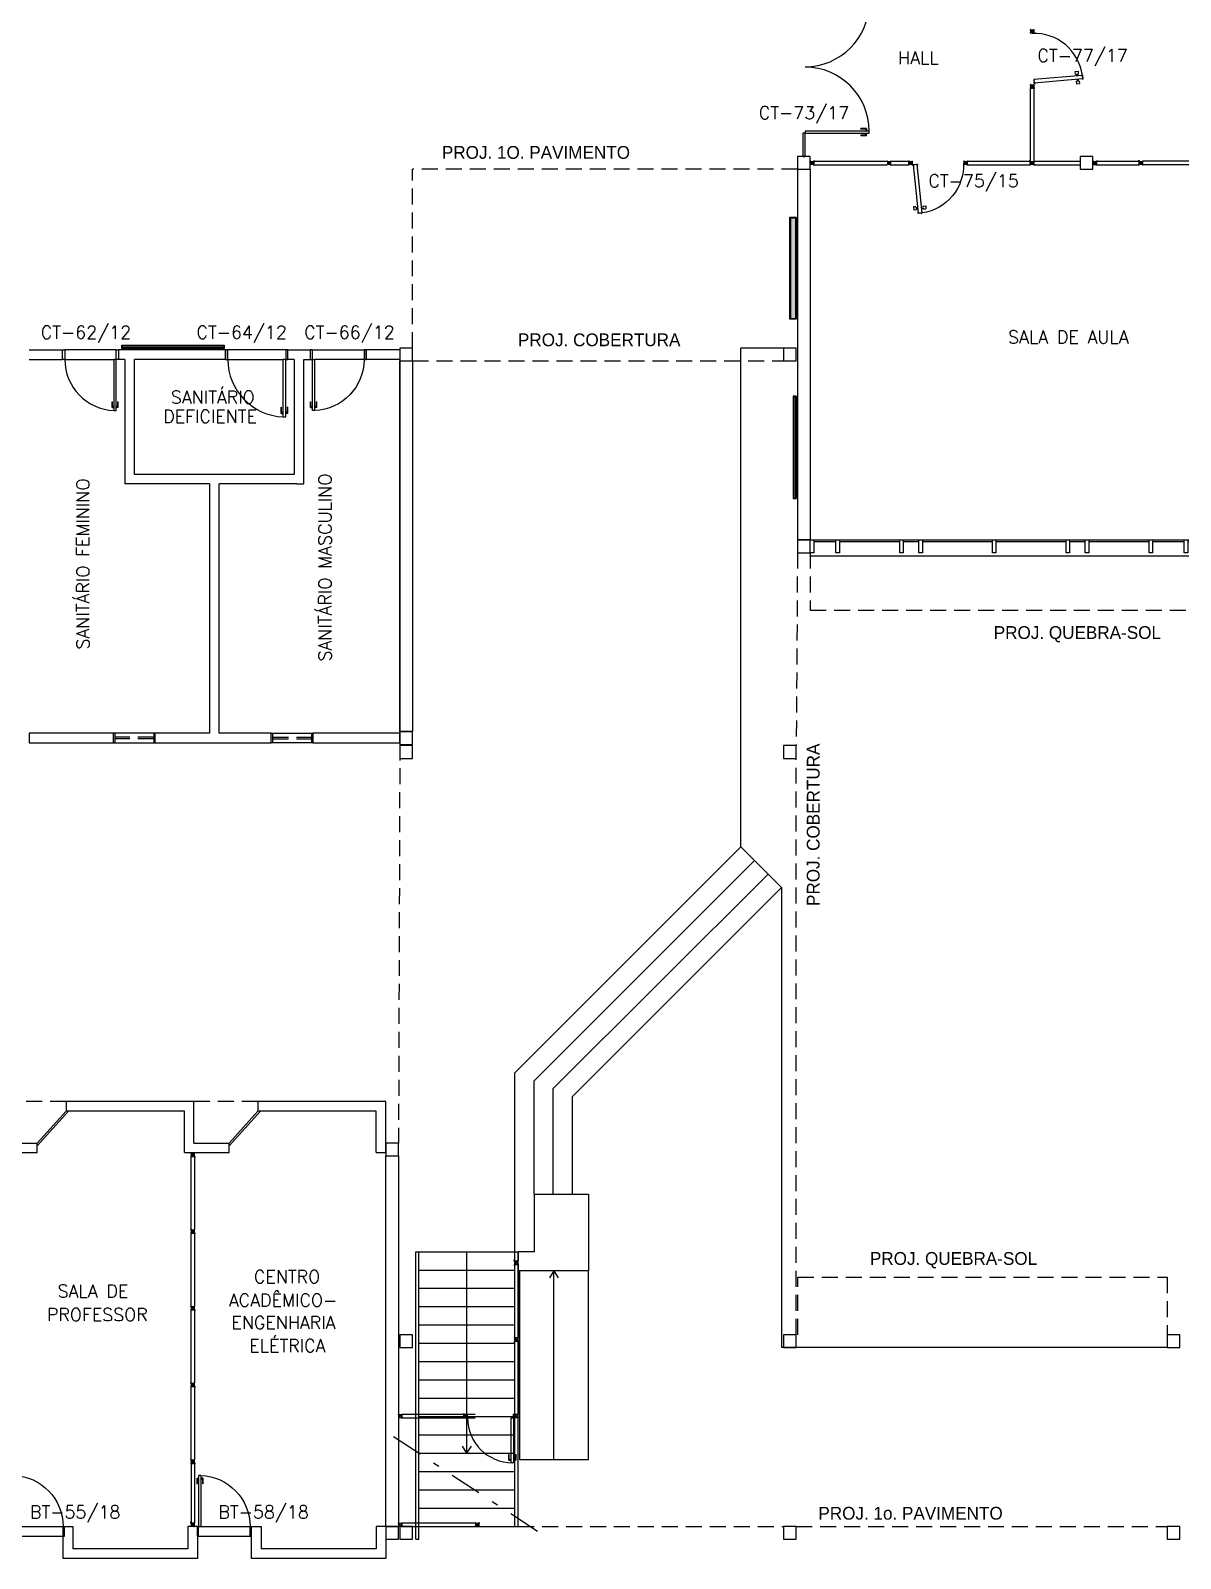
# Model space of a CAD drawing. Header units: centimetres. Extents: x -214 to 72, y 205 to 367.
# Drawn here: x -110.93 to -92.95, y 235.72 to 259.63 of the extents above; entities that cross this region are included whole.
import ezdxf

# ---------------------------------------------------------------- set-up
doc = ezdxf.new("R2010")
doc.units = ezdxf.units.CM
doc.header["$MEASUREMENT"] = 0
doc.linetypes.add('DASHDOT', pattern=[1, 0.5, -0.25, 0, -0.25])
doc.linetypes.add('HIDDEN', pattern=[0.375, 0.25, -0.125])
doc.layers.get('0').update_dxf_attribs({"linetype": 'CONTINUOUS'})
for name, color, linetype in [('ALV', 2, 'CONTINUOUS'), ('AR-ATT01-EFL', 1, 'CONTINUOUS'), ('DIV', 2, 'CONTINUOUS'), ('ENDEREÇO NOVO', 2, 'CONTINUOUS'), ('ESQ', 1, 'CONTINUOUS'), ('ESTRUT', 3, 'CONTINUOUS'), ('JAN2', 1, 'HIDDEN'), ('MACANETA', 2, 'CONTINUOUS'), ('MARCO', 2, 'CONTINUOUS'), ('PainelFELTRO', 2, 'CONTINUOUS'), ('PainelVIDRO', 2, 'CONTINUOUS'), ('PAREDE_VST', 2, 'CONTINUOUS'), ('PISO', 1, 'CONTINUOUS'), ('PORTA', 1, 'CONTINUOUS'), ('PROJ', 1, 'HIDDEN'), ('REBOCO', 2, 'CONTINUOUS'), ('SOLEIRA', 1, 'CONTINUOUS'), ('TEXTO', 2, 'CONTINUOUS')]:
    doc.layers.add(name, color=color, linetype=linetype)
doc.styles.add('UNB-100', font='simplex.shx', dxfattribs={"height": 0.2})

# ---------------------------------------------------------------- blocks, each defined once
blk = doc.blocks.new('DOOR80')
at = {"layer": 'MACANETA'}
for p, q in [((-0.015, -0.665), (-0.01, -0.665)), ((-0.015, -0.755), (-0.015, -0.665)), ((-0.01, -0.755), (-0.01, -0.665)), ((0.08, -0.665), (0.075, -0.665)), ((0.075, -0.755), (0.075, -0.665)), ((0.08, -0.755), (0.08, -0.665)), ((-0.015, -0.755), (0.012, -0.755)), ((-0.01, -0.735), (0.012, -0.735)), ((0.012, -0.763), (0.012, -0.728)), ((0.012, -0.728), (0.015, -0.728)), ((0.012, -0.763), (0.015, -0.763)), ((0.053, -0.728), (0.05, -0.728)), ((0.053, -0.763), (0.05, -0.763)), ((0.053, -0.763), (0.053, -0.728)), ((0.075, -0.735), (0.053, -0.735)), ((0.08, -0.755), (0.053, -0.755))]:
    blk.add_line(p, q, dxfattribs=at)
at = {"layer": 'PORTA'}
for p, q in [((0.015, -0.8), (0.015, 0)), ((0.015, 0), (0.05, 0)), ((0.05, -0.8), (0.05, 0)), ((0.05, -0.8), (0.015, -0.8))]:
    blk.add_line(p, q, dxfattribs=at)
at = {"layer": 'PORTA', "color": 1}
blk.add_arc((0.02, 0), 0.8, 272.1491, 0, dxfattribs=at)
blk = doc.blocks.new('PORTA80')
at = {"layer": 'MARCO'}
for p, q in [((0, 0), (0.02, 0)), ((0, -0.15), (0, 0)), ((0.02, -0.15), (0.02, 0)), ((-0.002, -0.15), (-0.002, -0.15)), ((-0.002, -0.15), (-0.002, -0.15)), ((-0.002, -0.15), (-0.002, -0.15)), ((0.02, -0.15), (0, -0.15)), ((0.005, 0), (0.005, 0)), ((0.005, 0), (0.005, 0)), ((0.827, 0), (0.847, 0)), ((0.827, -0.15), (0.827, 0)), ((0.827, -0.15), (0.847, -0.15)), ((0.828, 0), (0.828, 0)), ((0.828, 0), (0.828, 0)), ((0.828, 0), (0.828, 0)), ((0.828, -0.15), (0.828, -0.15)), ((0.828, -0.15), (0.828, -0.15)), ((0.828, -0.15), (0.828, -0.15)), ((0.847, -0.15), (0.847, 0))]:
    blk.add_line(p, q, dxfattribs=at)
at = {"layer": 'SOLEIRA'}
for p, q in [((0.02, -0.15), (0.828, -0.15)), ((0.048, 0), (0.828, 0))]:
    blk.add_line(p, q, dxfattribs=at)
at = {"layer": 'PORTA', "xscale": -1, "rotation": 179.9999999948552}
blk.add_blockref('DOOR80', (0.005, 0), dxfattribs=at)
blk = doc.blocks.new('MTDIV')
for p, q in [((-0.0285, 0.0185), (-0.0285, 0.0285)), ((-0.0185, 0.0285), (-0.0285, 0.0285)), ((-0.0265, 0.0185), (-0.0285, 0.0185)), ((-0.0265, 0.0235), (-0.0265, 0.0265)), ((-0.0265, 0.0265), (-0.0185, 0.0265)), ((-0.0265, 0.0235), (0.0265, 0.0235)), ((-0.0215, 0.0235), (-0.0265, 0.0235)), ((-0.0265, 0.0185), (-0.0265, 0.0215)), ((-0.0265, 0.0215), (-0.0235, 0.0215)), ((-0.0235, 0.0215), (-0.0235, -0.0215)), ((-0.0215, 0.0235), (-0.0215, 0.0215)), ((-0.0215, 0.0215), (0.0215, 0.0215)), ((-0.0215, 0.0195), (0.0195, 0.0195)), ((-0.0215, 0.0195), (-0.0215, -0.0195)), ((-0.0185, 0.0265), (-0.0185, 0.0285)), ((-0.0049, 0), (0.0049, 0)), ((0, -0.0049), (0, 0.0049)), ((0.0195, 0.0095), (0.0115, 0.0095)), ((0.0115, 0.0095), (0.0115, 0.0075)), ((0.0215, 0.0075), (0.0115, 0.0075)), ((0.0135, 0.0075), (0.0135, 0.0055)), ((0.0215, 0.0055), (0.0135, 0.0055)), ((0.0185, 0.0265), (0.0185, 0.0285)), ((0.0185, 0.0285), (0.0285, 0.0285)), ((0.0185, 0.0265), (0.0265, 0.0265)), ((0.0195, 0.0195), (0.0195, 0.0095)), ((0.0215, 0.0235), (0.0215, 0.0075)), ((0.0215, 0.0235), (0.0265, 0.0235)), ((0.0215, 0.0055), (0.0215, -0.0055)), ((0.0235, 0.0215), (0.0235, -0.0215)), ((0.0265, 0.0215), (0.0235, 0.0215)), ((0.0265, 0.0235), (0.0265, 0.0265)), ((0.0265, 0.0185), (0.0265, 0.0215)), ((0.0265, 0.0185), (0.0285, 0.0185)), ((0.0285, 0.0185), (0.0285, 0.0285)), ((-0.0285, -0.0185), (-0.0285, -0.0285)), ((-0.0285, -0.0185), (-0.0265, -0.0185)), ((-0.0185, -0.0285), (-0.0285, -0.0285)), ((-0.0265, -0.0185), (-0.0265, -0.0215)), ((-0.0265, -0.0215), (-0.0235, -0.0215)), ((0.0265, -0.0235), (-0.0265, -0.0235)), ((-0.0265, -0.0235), (-0.0265, -0.0265)), ((-0.0215, -0.0235), (-0.0265, -0.0235)), ((-0.0185, -0.0265), (-0.0265, -0.0265)), ((-0.0215, -0.0195), (0.0195, -0.0195)), ((-0.0215, -0.0215), (0.0215, -0.0215)), ((-0.0215, -0.0215), (-0.0215, -0.0235)), ((-0.0185, -0.0265), (-0.0185, -0.0285)), ((0.0215, -0.0075), (0.0115, -0.0075)), ((0.0115, -0.0075), (0.0115, -0.0095)), ((0.0195, -0.0095), (0.0115, -0.0095)), ((0.0215, -0.0055), (0.0135, -0.0055)), ((0.0135, -0.0055), (0.0135, -0.0075)), ((0.0185, -0.0265), (0.0185, -0.0285)), ((0.0265, -0.0265), (0.0185, -0.0265)), ((0.0185, -0.0285), (0.0285, -0.0285)), ((0.0195, -0.0095), (0.0195, -0.0195)), ((0.0215, -0.0075), (0.0215, -0.0235)), ((0.0215, -0.0235), (0.0265, -0.0235)), ((0.0265, -0.0215), (0.0235, -0.0215)), ((0.0265, -0.0185), (0.0265, -0.0215)), ((0.0285, -0.0185), (0.0265, -0.0185)), ((0.0265, -0.0235), (0.0265, -0.0265)), ((0.0285, -0.0185), (0.0285, -0.0285))]:
    blk.add_line(p, q)
blk = doc.blocks.new('DIV12')
for p, q in [((-0.005, 0), (0.005, 0)), ((0, -0.005), (0, 0.005)), ((0.024, 0.018), (0.028, 0.018)), ((0.024, 0.018), (0.024, 0.016)), ((0.024, 0.016), (0.028, 0.016)), ((0.028, 0.03), (0.043, 0.03)), ((0.028, 0.018), (0.028, 0.03)), ((0.028, -0.017), (0.028, 0.016)), ((0.03, 0.028), (1.169, 0.028)), ((0.03, -0.029), (0.03, 0.028)), ((0.043, 0.03), (0.043, 0.028)), ((0.024, -0.017), (0.028, -0.017)), ((0.024, -0.017), (0.024, -0.019)), ((0.024, -0.019), (0.028, -0.019)), ((0.028, -0.031), (0.028, -0.019)), ((0.028, -0.031), (0.043, -0.031)), ((0.03, -0.029), (1.169, -0.029)), ((0.043, -0.029), (0.043, -0.031))]:
    blk.add_line(p, q)
blk = doc.blocks.new('ESQ9')
at = {"layer": 'ALV'}
blk.add_line((-0.2, 0), (0, 0), dxfattribs=at)
at = {"layer": 'ESQ'}
for p, q in [((0.055, 0), (8.745, 0)), ((0, -0.2), (0, -0.25)), ((0.055, -0.025), (0.4, -0.025)), ((0.455, -0.025), (1.4, -0.025)), ((1.455, -0.025), (1.7, -0.025)), ((1.755, -0.025), (2.85, -0.025)), ((2.905, -0.025), (4, -0.025)), ((4.055, -0.025), (4.3, -0.025)), ((4.355, -0.025), (5.3, -0.025)), ((5.355, -0.025), (5.85, -0.025)), ((5.905, -0.025), (7.05, -0.025)), ((7.105, -0.025), (7.35, -0.025)), ((7.405, -0.025), (8.35, -0.025)), ((8.405, -0.025), (8.745, -0.025)), ((8.8, -0.2), (8.8, -0.25)), ((0, -0.25), (8.8, -0.25))]:
    blk.add_line(p, q, dxfattribs=at)
for points in [[(0, 0), (0.055, 0), (0.055, -0.2), (0, -0.2)], [(0.4, 0), (0.455, 0), (0.455, -0.2), (0.4, -0.2)], [(1.4, 0), (1.455, 0), (1.455, -0.2), (1.4, -0.2)], [(1.7, 0), (1.755, 0), (1.755, -0.2), (1.7, -0.2)], [(2.85, 0), (2.905, 0), (2.905, -0.2), (2.85, -0.2)], [(4, 0), (4.055, 0), (4.055, -0.2), (4, -0.2)], [(4.3, 0), (4.355, 0), (4.355, -0.2), (4.3, -0.2)], [(5.3, 0), (5.355, 0), (5.355, -0.2), (5.3, -0.2)], [(5.85, 0), (5.905, 0), (5.905, -0.2), (5.85, -0.2)], [(7.05, 0), (7.105, 0), (7.105, -0.2), (7.05, -0.2)], [(7.35, 0), (7.405, 0), (7.405, -0.2), (7.35, -0.2)], [(8.35, 0), (8.405, 0), (8.405, -0.2), (8.35, -0.2)], [(8.745, 0), (8.8, 0), (8.8, -0.2), (8.745, -0.2)]]:
    blk.add_lwpolyline(points, close=True, dxfattribs=at)
blk = doc.blocks.new('PLXE')
at = {"color": 1}
for p, q in [((0.043, 0.69), (0.048, 0.74)), ((0.087, 0.736), (0.048, 0.74)), ((0.086, 0.721), (0.087, 0.736)), ((0.114, 0.718), (0.086, 0.721)), ((0.199, 0.71), (0.2, 0.725)), ((0.2, 0.725), (0.24, 0.721)), ((0.235, 0.671), (0.24, 0.721)), ((0.082, 0.686), (0.043, 0.69)), ((0.082, 0.686), (0.084, 0.701)), ((0.112, 0.698), (0.084, 0.701)), ((0.169, 0.693), (0.197, 0.69)), ((0.171, 0.713), (0.199, 0.71)), ((0.195, 0.675), (0.197, 0.69)), ((0.195, 0.675), (0.235, 0.671))]:
    blk.add_line(p, q, dxfattribs=at)
at = {"color": 2}
for p, q in [((0.121, 0.788), (0.047, 0.032)), ((0.178, 0.782), (0.103, 0.027)), ((0.119, 0.79), (0.118, 0.776)), ((0.118, 0.776), (0.12, 0.776)), ((0.131, 0.789), (0.119, 0.79)), ((0.178, 0.782), (0.121, 0.788)), ((0.131, 0.794), (0.133, 0.794)), ((0.131, 0.794), (0.131, 0.789)), ((0.133, 0.794), (0.133, 0.789)), ((0.166, 0.786), (0.133, 0.789)), ((0.166, 0.791), (0.168, 0.79)), ((0.166, 0.791), (0.166, 0.786)), ((0.168, 0.79), (0.168, 0.785)), ((0.18, 0.784), (0.168, 0.785)), ((0.176, 0.77), (0.178, 0.77)), ((0.18, 0.784), (0.178, 0.77)), ((-0.008, 0), (0.008, 0)), ((0, 0.006), (0, -0.007)), ((0.044, 0.031), (0.046, 0.045)), ((0.056, 0.029), (0.044, 0.031)), ((0.046, 0.045), (0.048, 0.045)), ((0.103, 0.027), (0.047, 0.032)), ((0.056, 0.024), (0.056, 0.029)), ((0.056, 0.024), (0.058, 0.024)), ((0.091, 0.026), (0.058, 0.029)), ((0.058, 0.024), (0.058, 0.029)), ((0.091, 0.021), (0.091, 0.026)), ((0.091, 0.021), (0.093, 0.021)), ((0.105, 0.025), (0.093, 0.026)), ((0.093, 0.021), (0.093, 0.026)), ((0.104, 0.039), (0.106, 0.039)), ((0.105, 0.025), (0.106, 0.039))]:
    blk.add_line(p, q, dxfattribs=at)
at = {"color": 1}
blk.add_arc((0.065, 0.028), 0.764, 357.9063, 81.358, dxfattribs=at)
blk = doc.blocks.new('PDFT')
at = {"color": 1}
for p, q in [((0.318, 0.979), (0.318, 0.889)), ((0.318, 0.979), (0.358, 0.979)), ((0.328, 0.969), (0.328, 0.889)), ((0.328, 0.969), (0.358, 0.969)), ((0.433, 0.979), (0.393, 0.979)), ((0.423, 0.969), (0.393, 0.969)), ((0.423, 0.969), (0.423, 0.889)), ((0.433, 0.979), (0.433, 0.889)), ((2.362, 0.979), (2.362, 0.889)), ((2.362, 0.979), (2.402, 0.979)), ((2.372, 0.969), (2.372, 0.889)), ((2.372, 0.969), (2.402, 0.969)), ((2.477, 0.979), (2.437, 0.979)), ((2.467, 0.969), (2.437, 0.969)), ((2.467, 0.969), (2.467, 0.889)), ((2.477, 0.979), (2.477, 0.889)), ((0.328, 0.889), (0.318, 0.889)), ((0.423, 0.889), (0.433, 0.889)), ((2.372, 0.889), (2.362, 0.889)), ((2.467, 0.889), (2.477, 0.889))]:
    blk.add_line(p, q, dxfattribs=at)
at = {"color": 2}
for p, q in [((0.358, 0.018), (0.358, 1.019)), ((0.358, 1.019), (0.393, 1.019)), ((0.393, 1.019), (0.393, 0.018)), ((2.402, 1.019), (2.402, 0.018)), ((2.437, 1.019), (2.402, 1.019)), ((2.437, 0.018), (2.437, 1.019)), ((0.358, 0.018), (0, 0.017)), ((0, 0.017), (0, -0.017)), ((0.393, 0.018), (0.358, 0.018)), ((0.358, 0.018), (0.358, -0.017)), ((2.402, 0.018), (2.437, 0.018)), ((2.437, 0.017), (2.437, -0.017)), ((2.437, 0.017), (2.805, 0.017)), ((2.805, 0.017), (2.805, -0.017)), ((0, -0.017), (0.358, -0.017)), ((2.437, -0.017), (2.805, -0.017))]:
    blk.add_line(p, q, dxfattribs=at)
at = {"color": 1}
for centre, start, end in [((0.393, 0.018), 0.0837, 90), ((2.402, 0.018), 90, 179.9163)]:
    blk.add_arc(centre, 1.002, start, end, dxfattribs=at)
blk = doc.blocks.new('PLXD')
at = {"color": 1}
for p, q in [((-0.194, 0.727), (-0.233, 0.723)), ((-0.229, 0.673), (-0.233, 0.723)), ((-0.192, 0.712), (-0.194, 0.727)), ((-0.107, 0.719), (-0.079, 0.722)), ((-0.08, 0.737), (-0.041, 0.74)), ((-0.079, 0.722), (-0.08, 0.737)), ((-0.036, 0.691), (-0.041, 0.74)), ((-0.189, 0.677), (-0.229, 0.673)), ((-0.164, 0.714), (-0.192, 0.712)), ((-0.162, 0.694), (-0.19, 0.692)), ((-0.189, 0.677), (-0.19, 0.692)), ((-0.106, 0.7), (-0.077, 0.702)), ((-0.076, 0.687), (-0.077, 0.702)), ((-0.076, 0.687), (-0.036, 0.691))]:
    blk.add_line(p, q, dxfattribs=at)
at = {"color": 2}
for p, q in [((-0.172, 0.786), (-0.161, 0.787)), ((-0.172, 0.786), (-0.171, 0.772)), ((-0.169, 0.772), (-0.171, 0.772)), ((-0.17, 0.784), (-0.114, 0.789)), ((-0.17, 0.784), (-0.103, 0.028)), ((-0.159, 0.792), (-0.161, 0.792)), ((-0.161, 0.792), (-0.161, 0.787)), ((-0.159, 0.792), (-0.159, 0.787)), ((-0.159, 0.787), (-0.126, 0.79)), ((-0.124, 0.795), (-0.126, 0.795)), ((-0.126, 0.795), (-0.126, 0.79)), ((-0.124, 0.795), (-0.124, 0.79)), ((-0.124, 0.79), (-0.112, 0.791)), ((-0.114, 0.789), (-0.046, 0.033)), ((-0.112, 0.791), (-0.11, 0.777)), ((-0.11, 0.777), (-0.112, 0.777)), ((-0.105, 0.026), (-0.106, 0.04)), ((-0.104, 0.04), (-0.106, 0.04)), ((-0.105, 0.026), (-0.093, 0.027)), ((-0.103, 0.028), (-0.046, 0.033)), ((-0.092, 0.022), (-0.093, 0.027)), ((-0.09, 0.022), (-0.092, 0.022)), ((-0.091, 0.027), (-0.058, 0.03)), ((-0.09, 0.022), (-0.091, 0.027)), ((-0.057, 0.025), (-0.058, 0.03)), ((-0.055, 0.025), (-0.057, 0.025)), ((-0.056, 0.03), (-0.044, 0.031)), ((-0.055, 0.025), (-0.056, 0.03)), ((-0.045, 0.045), (-0.047, 0.045)), ((-0.044, 0.031), (-0.045, 0.045)), ((-0.008, 0), (0.006, 0)), ((0, 0.007), (0, -0.006))]:
    blk.add_line(p, q, dxfattribs=at)
at = {"color": 1}
blk.add_arc((-0.064, 0.029), 0.764, 98.125, 182.1419, dxfattribs=at)
blk = doc.blocks.new('DOOR-80')
at = {"layer": 'MACANETA'}
for p, q in [((-0.08, -0.755), (-0.08, -0.665)), ((-0.08, -0.665), (-0.075, -0.665)), ((-0.08, -0.755), (-0.053, -0.755)), ((-0.075, -0.755), (-0.075, -0.665)), ((-0.075, -0.735), (-0.053, -0.735)), ((-0.053, -0.728), (-0.05, -0.728)), ((-0.053, -0.763), (-0.053, -0.728)), ((-0.053, -0.763), (-0.05, -0.763)), ((-0.012, -0.728), (-0.015, -0.728)), ((-0.012, -0.763), (-0.015, -0.763)), ((-0.012, -0.763), (-0.012, -0.728)), ((0.01, -0.735), (-0.012, -0.735)), ((0.015, -0.755), (-0.012, -0.755)), ((0.01, -0.755), (0.01, -0.665)), ((0.015, -0.665), (0.01, -0.665)), ((0.015, -0.755), (0.015, -0.665))]:
    blk.add_line(p, q, dxfattribs=at)
at = {"layer": 'PORTA'}
for p, q in [((-0.05, -0.8), (-0.05, 0)), ((-0.015, 0), (-0.05, 0)), ((-0.015, -0.8), (-0.015, 0)), ((-0.05, -0.8), (-0.015, -0.8))]:
    blk.add_line(p, q, dxfattribs=at)
at = {"layer": 'PORTA', "color": 1}
blk.add_arc((-0.02, 0), 0.8, 180, 267.8509, dxfattribs=at)
blk = doc.blocks.new('PainelFELTRO')
at = {"layer": 'PainelFELTRO'}
blk.add_hatch(color=2, dxfattribs=at).paths.add_polyline_path([(0.01, 0.06), (0.01, 0.03), (1.59, 0.03), (1.59, 0.06)])
for p, q in [((1.6, 0.07), (0, 0.07)), ((0, 0.07), (0, 0.02)), ((0, 0.02), (1.6, 0.02)), ((1.6, 0.02), (1.6, 0.07))]:
    blk.add_line(p, q, dxfattribs=at)
at = {"layer": 'PainelFELTRO', "color": 1}
for p, q in [((0, 0), (1.6, 0)), ((0.05, 0.02), (0.05, 0)), ((1.55, 0), (1.55, 0.02))]:
    blk.add_line(p, q, dxfattribs=at)
at = {"layer": 'PainelFELTRO', "color": 2}
for p, q in [((1.59, 0.06), (0.01, 0.06)), ((0.01, 0.06), (0.01, 0.03)), ((0.01, 0.03), (1.59, 0.03)), ((1.59, 0.03), (1.59, 0.06))]:
    blk.add_line(p, q, dxfattribs=at)
blk = doc.blocks.new('PainelVIDRO')
at = {"layer": 'PainelVIDRO'}
blk.add_hatch(color=256, dxfattribs=at).paths.add_polyline_path([(0.01, 0.11), (0.01, 0.03), (1.59, 0.03), (1.59, 0.11)])
for p, q in [((0, 0.12), (0, 0.02)), ((1.6, 0.12), (0, 0.12)), ((0, 0.02), (1.6, 0.02)), ((1.6, 0.02), (1.6, 0.12))]:
    blk.add_line(p, q, dxfattribs=at)
at = {"layer": 'PainelVIDRO', "color": 1}
for p, q in [((0, 0), (1.6, 0)), ((0.05, 0.02), (0.05, 0)), ((1.55, 0), (1.55, 0.02))]:
    blk.add_line(p, q, dxfattribs=at)
at = {"layer": 'PainelVIDRO', "color": 2}
for p, q in [((0.01, 0.11), (0.01, 0.03)), ((0.01, 0.11), (1.59, 0.11)), ((0.01, 0.03), (1.59, 0.03)), ((1.59, 0.03), (1.59, 0.11))]:
    blk.add_line(p, q, dxfattribs=at)

msp = doc.modelspace()

# ---------------------------------------------------------------- linework, layer by layer
for p, q in [((-103.339, 240.346), (-103.329, 240.346)), ((-103.334, 240.351), (-103.334, 240.341))]:
    msp.add_line(p, q)
at = {"layer": 'ALV'}
for p, q in [((-98.935, 257.458), (-98.935, 251.658)), ((-98.735, 257.458), (-98.735, 251.658)), ((-105.155, 254.633), (-105.155, 254.458)), ((-105.155, 254.458), (-105.155, 248.658)), ((-105.155, 254.458), (-104.955, 254.458)), ((-104.955, 254.458), (-104.955, 248.658)), ((-98.935, 251.658), (-98.735, 251.658)), ((-105.155, 248.658), (-105.155, 248.483)), ((-105.155, 248.658), (-104.955, 248.658)), ((-108.375, 242.868), (-110.375, 242.868)), ((-110.375, 242.868), (-110.375, 242.718)), ((-108.525, 242.718), (-110.375, 242.718)), ((-108.525, 242.068), (-108.525, 242.718)), ((-108.375, 242.218), (-108.375, 242.868)), ((-105.375, 242.868), (-107.375, 242.868)), ((-107.375, 242.868), (-107.375, 242.718)), ((-105.525, 242.718), (-107.375, 242.718)), ((-105.525, 242.068), (-105.525, 242.718)), ((-105.375, 242.068), (-105.375, 242.868)), ((-111.525, 242.068), (-110.825, 242.068)), ((-111.375, 242.218), (-110.825, 242.218)), ((-110.825, 242.068), (-110.825, 242.218)), ((-108.525, 242.068), (-107.825, 242.068)), ((-108.375, 242.218), (-107.825, 242.218)), ((-107.825, 242.068), (-107.825, 242.218)), ((-105.525, 242.068), (-105.375, 242.068)), ((-105.375, 236.218), (-105.375, 242.018)), ((-105.375, 242.018), (-105.175, 242.018)), ((-105.175, 242.018), (-105.175, 236.218)), ((-110.422, 236.218), (-110.272, 236.218)), ((-110.422, 235.718), (-110.422, 236.218)), ((-110.272, 236.218), (-110.272, 235.868)), ((-108.472, 236.218), (-108.472, 235.868)), ((-108.322, 236.218), (-108.472, 236.218)), ((-108.322, 236.218), (-108.322, 235.718)), ((-107.475, 235.718), (-107.475, 236.218)), ((-107.475, 236.218), (-107.325, 236.218)), ((-107.325, 236.218), (-107.325, 235.868)), ((-105.525, 236.218), (-105.525, 235.868)), ((-105.375, 236.218), (-105.525, 236.218)), ((-105.375, 236.218), (-105.375, 235.718)), ((-105.375, 236.218), (-105.175, 236.218)), ((-108.472, 235.868), (-110.272, 235.868)), ((-105.525, 235.868), (-107.325, 235.868)), ((-108.322, 235.718), (-110.422, 235.718)), ((-105.375, 235.718), (-107.475, 235.718))]:
    msp.add_line(p, q, dxfattribs=at)
at = {"layer": 'AR-ATT01-EFL'}
for p, q in [((-104.105, 237.488), (-104.105, 240.518)), ((-103.055, 240.518), (-103.305, 240.518)), ((-104.105, 237.364), (-104.105, 240.231)), ((-102.745, 240.218), (-102.814, 240.109)), ((-102.745, 240.218), (-102.676, 240.109)), ((-104.105, 237.364), (-104.175, 237.473)), ((-104.105, 237.364), (-104.036, 237.473))]:
    msp.add_line(p, q, dxfattribs=at)
for points in [[(-103.055, 241.418), (-103.055, 240.518)], [(-102.745, 237.268), (-102.745, 240.218)]]:
    msp.add_lwpolyline(points, dxfattribs=at)
at = {"layer": 'DIV'}
for p, q in [((-95.269, 259.615), (-95.259, 259.615)), ((-95.264, 259.62), (-95.264, 259.61)), ((-97.478, 257.586), (-97.194, 257.586)), ((-97.478, 257.586), (-97.478, 257.529)), ((-97.478, 257.529), (-97.194, 257.529)), ((-97.194, 257.529), (-97.194, 257.586)), ((-96.312, 257.558), (-96.301, 257.558)), ((-96.306, 257.552), (-96.306, 257.563)), ((-96.283, 257.576), (-96.283, 257.574)), ((-96.283, 257.576), (-96.278, 257.576)), ((-96.283, 257.574), (-96.278, 257.574)), ((-96.283, 257.541), (-96.283, 257.539)), ((-96.283, 257.541), (-96.278, 257.541)), ((-96.283, 257.539), (-96.278, 257.539)), ((-96.278, 257.576), (-96.278, 257.588)), ((-96.278, 257.588), (-96.264, 257.588)), ((-96.278, 257.541), (-96.278, 257.574)), ((-96.278, 257.527), (-96.278, 257.539)), ((-96.276, 257.529), (-96.276, 257.586)), ((-96.276, 257.586), (-95.294, 257.586)), ((-96.276, 257.529), (-95.294, 257.529)), ((-96.264, 257.588), (-96.264, 257.586)), ((-96.264, 257.529), (-96.264, 257.527)), ((-95.307, 257.588), (-95.307, 257.586)), ((-95.292, 257.588), (-95.307, 257.588)), ((-95.307, 257.529), (-95.307, 257.527)), ((-95.294, 257.529), (-95.294, 257.586)), ((-95.292, 257.576), (-95.292, 257.588)), ((-95.287, 257.576), (-95.292, 257.576)), ((-95.292, 257.541), (-95.292, 257.574)), ((-95.287, 257.574), (-95.292, 257.574)), ((-95.287, 257.541), (-95.292, 257.541)), ((-95.287, 257.539), (-95.292, 257.539)), ((-95.292, 257.527), (-95.292, 257.539)), ((-95.287, 257.576), (-95.287, 257.574)), ((-95.287, 257.541), (-95.287, 257.539)), ((-95.269, 257.558), (-95.259, 257.558)), ((-95.264, 257.552), (-95.264, 257.563)), ((-95.235, 257.586), (-94.515, 257.586)), ((-95.235, 257.529), (-95.235, 257.586)), ((-95.235, 257.529), (-94.515, 257.529)), ((-94.291, 257.557), (-94.281, 257.557)), ((-94.286, 257.562), (-94.286, 257.552)), ((-94.263, 257.576), (-94.258, 257.576)), ((-94.263, 257.574), (-94.263, 257.576)), ((-94.263, 257.574), (-94.258, 257.574)), ((-94.263, 257.541), (-94.258, 257.541)), ((-94.263, 257.539), (-94.263, 257.541)), ((-94.263, 257.539), (-94.258, 257.539)), ((-94.258, 257.588), (-94.243, 257.588)), ((-94.258, 257.588), (-94.258, 257.576)), ((-94.258, 257.574), (-94.258, 257.541)), ((-94.258, 257.539), (-94.258, 257.527)), ((-94.256, 257.586), (-93.594, 257.586)), ((-94.256, 257.586), (-94.256, 257.529)), ((-94.256, 257.529), (-93.594, 257.529)), ((-94.243, 257.586), (-94.243, 257.588)), ((-94.243, 257.527), (-94.243, 257.529)), ((-93.606, 257.586), (-93.606, 257.588)), ((-93.592, 257.588), (-93.606, 257.588)), ((-93.606, 257.527), (-93.606, 257.529)), ((-93.594, 257.586), (-93.594, 257.529)), ((-93.592, 257.588), (-93.592, 257.576)), ((-93.587, 257.576), (-93.592, 257.576)), ((-93.592, 257.574), (-93.592, 257.541)), ((-93.587, 257.574), (-93.592, 257.574)), ((-93.587, 257.541), (-93.592, 257.541)), ((-93.592, 257.539), (-93.592, 257.527)), ((-93.587, 257.539), (-93.592, 257.539)), ((-93.587, 257.574), (-93.587, 257.576)), ((-93.587, 257.539), (-93.587, 257.541)), ((-93.568, 257.558), (-93.558, 257.558)), ((-93.563, 257.563), (-93.563, 257.552)), ((-96.278, 257.527), (-96.264, 257.527)), ((-95.292, 257.527), (-95.307, 257.527)), ((-94.258, 257.527), (-94.243, 257.527)), ((-93.592, 257.527), (-93.606, 257.527)), ((-103.362, 240.389), (-103.364, 240.389)), ((-103.364, 240.375), (-103.364, 240.389)), ((-103.364, 240.375), (-103.352, 240.375)), ((-103.362, 240.518), (-103.362, 240.377)), ((-103.362, 240.377), (-103.305, 240.377)), ((-103.352, 240.37), (-103.352, 240.375)), ((-103.35, 240.37), (-103.352, 240.37)), ((-103.35, 240.375), (-103.317, 240.375)), ((-103.35, 240.37), (-103.35, 240.375)), ((-103.317, 240.37), (-103.317, 240.375)), ((-103.315, 240.37), (-103.317, 240.37)), ((-103.315, 240.375), (-103.303, 240.375)), ((-103.315, 240.37), (-103.315, 240.375)), ((-103.305, 240.518), (-103.305, 240.377)), ((-103.303, 240.389), (-103.305, 240.389)), ((-103.303, 240.375), (-103.303, 240.389)), ((-105.152, 237.946), (-105.142, 237.946)), ((-105.147, 237.941), (-105.147, 237.951)), ((-105.123, 237.965), (-105.118, 237.965)), ((-105.123, 237.965), (-105.123, 237.963)), ((-105.123, 237.963), (-105.118, 237.963)), ((-105.123, 237.93), (-105.118, 237.93)), ((-105.123, 237.93), (-105.123, 237.928)), ((-105.123, 237.928), (-105.118, 237.928)), ((-105.118, 237.977), (-105.104, 237.977)), ((-105.118, 237.965), (-105.118, 237.977)), ((-105.118, 237.93), (-105.118, 237.963)), ((-105.118, 237.916), (-105.118, 237.928)), ((-105.116, 237.975), (-103.977, 237.975)), ((-105.116, 237.918), (-105.116, 237.975)), ((-105.104, 237.977), (-105.104, 237.975)), ((-104.167, 237.977), (-104.167, 237.975)), ((-104.153, 237.977), (-104.167, 237.977)), ((-104.155, 237.918), (-104.155, 237.975)), ((-104.153, 237.965), (-104.153, 237.977)), ((-104.148, 237.965), (-104.153, 237.965)), ((-104.148, 237.963), (-104.153, 237.963)), ((-104.153, 237.93), (-104.153, 237.963)), ((-104.148, 237.93), (-104.153, 237.93)), ((-104.148, 237.928), (-104.153, 237.928)), ((-104.153, 237.916), (-104.153, 237.928)), ((-104.148, 237.965), (-104.148, 237.963)), ((-104.148, 237.93), (-104.148, 237.928)), ((-104.129, 237.946), (-104.119, 237.946)), ((-104.129, 237.946), (-104.119, 237.946)), ((-104.124, 237.941), (-104.124, 237.951)), ((-104.124, 237.941), (-104.124, 237.951)), ((-103.377, 237.977), (-103.377, 237.975)), ((-103.362, 237.977), (-103.377, 237.977)), ((-103.377, 237.918), (-103.377, 237.975)), ((-103.364, 237.918), (-103.364, 237.975)), ((-103.362, 237.965), (-103.362, 237.977)), ((-103.362, 237.965), (-103.362, 237.977)), ((-103.357, 237.965), (-103.362, 237.965)), ((-103.357, 237.963), (-103.362, 237.963)), ((-103.362, 237.93), (-103.362, 237.963)), ((-103.357, 237.93), (-103.362, 237.93)), ((-103.357, 237.928), (-103.362, 237.928)), ((-103.362, 237.916), (-103.362, 237.928)), ((-103.357, 237.965), (-103.357, 237.963)), ((-103.357, 237.965), (-103.357, 237.963)), ((-103.357, 237.93), (-103.357, 237.928)), ((-103.357, 237.93), (-103.357, 237.928)), ((-103.329, 237.946), (-103.339, 237.946)), ((-103.329, 237.946), (-103.339, 237.946)), ((-103.334, 237.941), (-103.334, 237.951)), ((-103.334, 237.941), (-103.334, 237.951)), ((-105.118, 237.916), (-105.104, 237.916)), ((-105.116, 237.918), (-103.977, 237.918)), ((-105.104, 237.918), (-105.104, 237.916)), ((-104.167, 237.918), (-104.167, 237.916)), ((-104.153, 237.916), (-104.167, 237.916)), ((-103.412, 237.216), (-103.412, 237.918)), ((-103.412, 237.918), (-103.377, 237.918)), ((-103.377, 237.918), (-103.377, 237.916)), ((-103.377, 237.918), (-103.377, 237.216)), ((-103.362, 237.916), (-103.377, 237.916)), ((-108.423, 237.208), (-108.423, 237.194)), ((-108.423, 237.208), (-108.411, 237.208)), ((-108.421, 237.206), (-108.421, 236.276)), ((-108.421, 237.206), (-108.364, 237.206)), ((-108.411, 237.213), (-108.411, 237.208)), ((-108.409, 237.213), (-108.411, 237.213)), ((-108.409, 237.213), (-108.409, 237.208)), ((-108.409, 237.208), (-108.376, 237.208)), ((-108.398, 237.237), (-108.388, 237.237)), ((-108.393, 237.242), (-108.393, 237.232)), ((-108.376, 237.213), (-108.376, 237.208)), ((-108.374, 237.213), (-108.376, 237.213)), ((-108.374, 237.213), (-108.374, 237.208)), ((-108.374, 237.208), (-108.362, 237.208)), ((-108.364, 237.206), (-108.364, 236.276)), ((-108.362, 237.208), (-108.362, 237.194)), ((-103.452, 237.256), (-103.452, 237.346)), ((-103.442, 237.346), (-103.452, 237.346)), ((-103.452, 237.256), (-103.412, 237.256)), ((-103.442, 237.266), (-103.442, 237.346)), ((-103.442, 237.266), (-103.412, 237.266)), ((-103.377, 237.216), (-103.412, 237.216)), ((-103.347, 237.266), (-103.377, 237.266)), ((-103.337, 237.256), (-103.377, 237.256)), ((-103.347, 237.266), (-103.347, 237.346)), ((-103.347, 237.346), (-103.337, 237.346)), ((-103.337, 237.256), (-103.337, 237.346)), ((-108.421, 237.194), (-108.423, 237.194)), ((-108.362, 237.194), (-108.364, 237.194)), ((-108.421, 236.288), (-108.423, 236.288)), ((-108.423, 236.274), (-108.423, 236.288)), ((-108.423, 236.274), (-108.411, 236.274)), ((-108.421, 236.276), (-108.364, 236.276)), ((-108.411, 236.269), (-108.411, 236.274)), ((-108.409, 236.269), (-108.411, 236.269)), ((-108.409, 236.274), (-108.376, 236.274)), ((-108.409, 236.269), (-108.409, 236.274)), ((-108.393, 236.25), (-108.393, 236.24)), ((-108.376, 236.269), (-108.376, 236.274)), ((-108.374, 236.269), (-108.376, 236.269)), ((-108.374, 236.274), (-108.362, 236.274)), ((-108.374, 236.269), (-108.374, 236.274)), ((-108.362, 236.288), (-108.364, 236.288)), ((-108.362, 236.274), (-108.362, 236.288)), ((-103.952, 236.246), (-103.942, 236.246)), ((-103.947, 236.241), (-103.947, 236.251)), ((-103.923, 236.265), (-103.923, 236.263)), ((-103.923, 236.265), (-103.918, 236.265)), ((-103.923, 236.263), (-103.918, 236.263)), ((-103.918, 236.265), (-103.918, 236.277)), ((-103.918, 236.277), (-103.904, 236.277)), ((-103.918, 236.23), (-103.918, 236.263)), ((-103.916, 236.218), (-103.916, 236.275)), ((-103.904, 236.277), (-103.904, 236.275)), ((-108.398, 236.245), (-108.388, 236.245)), ((-103.923, 236.23), (-103.923, 236.228)), ((-103.923, 236.23), (-103.918, 236.23)), ((-103.923, 236.228), (-103.918, 236.228)), ((-103.918, 236.216), (-103.918, 236.228)), ((-103.918, 236.216), (-103.904, 236.216)), ((-103.904, 236.218), (-103.904, 236.216))]:
    msp.add_line(p, q, dxfattribs=at)
at = {"layer": 'DIV', "color": 1}
msp.add_arc((-103.394, 237.918), 0.702, 180, 270, dxfattribs=at)
at = {"layer": 'ESQ'}
for p, q in [((-110.335, 242.718), (-110.825, 242.173)), ((-110.375, 242.718), (-110.825, 242.218)), ((-107.375, 242.718), (-107.825, 242.218)), ((-107.335, 242.718), (-107.825, 242.173))]:
    msp.add_line(p, q, dxfattribs=at)
at = {"layer": 'ESTRUT'}
for points in [[(-98.735, 257.658), (-98.935, 257.658), (-98.935, 257.458), (-98.735, 257.458)], [(-94.315, 257.658), (-94.515, 257.658), (-94.515, 257.458), (-94.315, 257.458)], [(-104.955, 254.658), (-105.155, 254.658), (-105.155, 254.458), (-104.955, 254.458)], [(-98.955, 254.658), (-99.155, 254.658), (-99.155, 254.458), (-98.955, 254.458)], [(-98.735, 251.658), (-98.935, 251.658), (-98.935, 251.458), (-98.735, 251.458)], [(-104.955, 248.658), (-105.155, 248.658), (-105.155, 248.458), (-104.955, 248.458)], [(-104.955, 248.438), (-105.155, 248.438), (-105.155, 248.238), (-104.955, 248.238)], [(-98.955, 248.438), (-99.155, 248.438), (-99.155, 248.238), (-98.955, 248.238)], [(-105.175, 242.218), (-105.375, 242.218), (-105.375, 242.018), (-105.175, 242.018)], [(-104.955, 239.218), (-105.155, 239.218), (-105.155, 239.018), (-104.955, 239.018)], [(-98.955, 239.218), (-99.155, 239.218), (-99.155, 239.018), (-98.955, 239.018)], [(-92.955, 239.218), (-93.155, 239.218), (-93.155, 239.018), (-92.955, 239.018)], [(-92.955, 239.218), (-93.155, 239.218), (-93.155, 239.018), (-92.955, 239.018)], [(-105.175, 236.218), (-105.375, 236.218), (-105.375, 236.018), (-105.175, 236.018)], [(-104.955, 236.218), (-105.155, 236.218), (-105.155, 236.018), (-104.955, 236.018)], [(-98.955, 236.218), (-99.155, 236.218), (-99.155, 236.018), (-98.955, 236.018)], [(-92.955, 236.218), (-93.155, 236.218), (-93.155, 236.018), (-92.955, 236.018)], [(-92.955, 236.218), (-93.155, 236.218), (-93.155, 236.018), (-92.955, 236.018)]]:
    msp.add_lwpolyline(points, close=True, dxfattribs=at)
at = {"layer": 'JAN2'}
for p, q in [((-109.615, 248.633), (-109.615, 248.483)), ((-109.005, 248.573), (-109.615, 248.573)), ((-109.005, 248.543), (-109.615, 248.543)), ((-109.005, 248.633), (-109.005, 248.483)), ((-107.145, 248.633), (-107.145, 248.483)), ((-107.145, 248.573), (-106.535, 248.573)), ((-107.145, 248.543), (-106.535, 248.543)), ((-106.535, 248.633), (-106.535, 248.483))]:
    msp.add_line(p, q, dxfattribs=at)
at = {"layer": 'PAREDE_VST'}
for p, q in [((-108.985, 248.633), (-109.635, 248.633)), ((-109.635, 248.483), (-108.985, 248.483)), ((-107.165, 248.633), (-106.515, 248.633)), ((-106.515, 248.483), (-107.165, 248.483))]:
    msp.add_line(p, q, dxfattribs=at)
at = {"layer": 'PISO'}
for p, q in [((-109.59, 254.633), (-110.395, 254.633)), ((-110.395, 254.483), (-109.625, 254.483)), ((-106.94, 254.633), (-107.846, 254.633)), ((-107.846, 254.483), (-106.975, 254.483)), ((-106.52, 254.633), (-105.715, 254.633)), ((-105.715, 254.483), (-106.485, 254.483)), ((-99.82, 246.854), (-99.82, 254.658)), ((-99.155, 254.658), (-99.82, 254.658)), ((-103.355, 243.318), (-99.82, 246.854)), ((-99.82, 246.854), (-99.183, 246.217)), ((-103.055, 243.194), (-99.608, 246.641)), ((-102.755, 243.07), (-99.395, 246.429)), ((-102.455, 242.945), (-99.183, 246.217)), ((-99.183, 246.217), (-99.183, 239.018)), ((-103.355, 240.518), (-103.355, 243.318)), ((-103.055, 241.418), (-103.055, 243.194)), ((-102.755, 241.418), (-102.755, 243.07)), ((-102.455, 241.418), (-102.455, 242.945)), ((-103.055, 241.418), (-102.204, 241.418)), ((-104.905, 236.018), (-104.905, 240.518)), ((-104.905, 240.518), (-103.305, 240.518)), ((-104.855, 236.018), (-104.855, 240.518)), ((-103.355, 236.218), (-103.355, 240.518)), ((-103.305, 236.218), (-103.305, 240.518)), ((-104.855, 240.231), (-103.355, 240.231)), ((-104.855, 239.945), (-103.355, 239.945)), ((-104.855, 239.658), (-103.355, 239.658)), ((-104.855, 239.371), (-103.355, 239.371)), ((-104.855, 239.085), (-103.355, 239.085)), ((-93.155, 239.018), (-99.183, 239.018)), ((-104.855, 238.798), (-103.355, 238.798)), ((-104.855, 238.511), (-103.355, 238.511)), ((-104.855, 238.224), (-103.355, 238.224)), ((-104.855, 237.938), (-103.355, 237.938)), ((-104.855, 237.651), (-103.355, 237.651)), ((-104.855, 237.364), (-103.355, 237.364)), ((-104.855, 237.078), (-103.355, 237.078)), ((-104.855, 236.791), (-103.355, 236.791)), ((-104.855, 236.504), (-103.355, 236.504)), ((-104.905, 236.018), (-104.855, 236.018)), ((-104.855, 236.218), (-103.305, 236.218))]:
    msp.add_line(p, q, dxfattribs=at)
at = {"layer": 'PISO', "linetype": 'DASHDOT'}
msp.add_line((-105.255, 237.628), (-102.98, 236.131), dxfattribs=at)
at = {"layer": 'PISO'}
for points in [[(-102.204, 241.418), (-102.204, 240.218), (-103.055, 240.218)], [(-103.055, 240.218), (-103.305, 240.218)], [(-103.285, 240.218), (-103.285, 237.268), (-102.204, 237.268), (-102.204, 240.218)]]:
    msp.add_lwpolyline(points, dxfattribs=at)
at = {"layer": 'PORTA'}
for points in [[(-110.395, 254.483), (-110.43, 254.483), (-110.43, 254.633), (-110.395, 254.633)], [(-109.555, 254.483), (-109.59, 254.483), (-109.59, 254.633), (-109.555, 254.633)], [(-107.881, 254.483), (-107.846, 254.483), (-107.846, 254.633), (-107.881, 254.633)], [(-106.94, 254.483), (-106.905, 254.483), (-106.905, 254.633), (-106.94, 254.633)], [(-106.555, 254.483), (-106.52, 254.483), (-106.52, 254.633), (-106.555, 254.633)], [(-105.715, 254.483), (-105.68, 254.483), (-105.68, 254.633), (-105.715, 254.633)]]:
    msp.add_lwpolyline(points, close=True, dxfattribs=at)
at = {"layer": 'PROJ'}
for p, q in [((-98.935, 257.458), (-104.955, 257.458)), ((-104.955, 254.658), (-104.955, 257.458)), ((-104.955, 254.458), (-99.155, 254.458)), ((-98.935, 251.458), (-98.955, 248.438)), ((-98.735, 251.458), (-98.735, 250.558)), ((-98.735, 250.558), (-89.935, 250.558)), ((-105.155, 248.458), (-105.175, 242.218)), ((-98.955, 239.218), (-98.955, 248.238)), ((-110.375, 242.868), (-111.375, 242.868)), ((-107.375, 242.868), (-108.375, 242.868)), ((-98.955, 239.218), (-98.955, 240.118)), ((-98.93, 240.118), (-93.151, 240.118)), ((-98.93, 239.218), (-98.93, 240.118)), ((-93.151, 240.118), (-93.151, 239.218)), ((-103.305, 236.218), (-99.155, 236.218)), ((-98.955, 236.218), (-93.155, 236.218))]:
    msp.add_line(p, q, dxfattribs=at)
at = {"layer": 'REBOCO'}
for p, q in [((-110.955, 254.633), (-110.43, 254.633)), ((-110.955, 254.483), (-110.43, 254.483)), ((-110.43, 254.483), (-110.43, 254.633)), ((-110.43, 254.483), (-110.43, 254.633)), ((-109.455, 254.483), (-109.555, 254.483)), ((-109.455, 254.483), (-109.455, 252.533)), ((-107.881, 254.483), (-109.305, 254.483)), ((-109.305, 252.683), (-109.305, 254.483)), ((-107.881, 254.483), (-107.881, 254.633)), ((-106.805, 254.483), (-106.905, 254.483)), ((-106.805, 254.483), (-106.805, 252.683)), ((-106.655, 254.483), (-106.555, 254.483)), ((-106.655, 252.533), (-106.655, 254.483)), ((-105.155, 254.633), (-105.68, 254.633)), ((-105.68, 254.483), (-105.68, 254.633)), ((-105.68, 254.633), (-105.68, 254.483)), ((-105.155, 254.483), (-105.68, 254.483)), ((-105.155, 248.658), (-105.155, 254.458)), ((-104.955, 254.458), (-104.955, 248.658)), ((-108.13, 252.533), (-109.455, 252.533)), ((-106.805, 252.683), (-109.305, 252.683)), ((-108.13, 252.533), (-108.13, 249.578)), ((-107.98, 249.713), (-107.98, 252.533)), ((-106.765, 252.533), (-107.98, 252.533)), ((-106.765, 252.533), (-106.655, 252.533)), ((-107.98, 248.633), (-107.98, 249.713)), ((-108.13, 249.578), (-108.13, 248.633)), ((-108.13, 248.633), (-108.985, 248.633)), ((-108.985, 248.633), (-108.985, 248.483)), ((-108.985, 248.483), (-107.165, 248.483)), ((-107.165, 248.633), (-107.98, 248.633)), ((-107.165, 248.483), (-107.165, 248.633))]:
    msp.add_line(p, q, dxfattribs=at)
for points in [[(-107.881, 254.633), (-109.555, 254.633), (-109.555, 254.483)], [(-106.905, 254.483), (-106.905, 254.633), (-106.555, 254.633), (-106.555, 254.483)], [(-109.635, 248.633), (-110.955, 248.633), (-110.955, 248.483), (-109.635, 248.483), (-109.635, 248.633), (-109.635, 248.633)]]:
    msp.add_lwpolyline(points, dxfattribs=at)
msp.add_lwpolyline([(-106.515, 248.633), (-106.515, 248.483), (-105.155, 248.483), (-105.155, 248.633)], close=True, dxfattribs=at)

# ---------------------------------------------------------------- block references
at = {"layer": 'ALV', "color": 6, "xscale": -1}
msp.add_blockref('PainelFELTRO', (-107.904, 254.633), dxfattribs=at)
at = {"layer": 'ALV', "color": 6, "rotation": 90}
msp.add_blockref('PainelFELTRO', (-98.935, 252.308), dxfattribs=at)
at = {"layer": 'ALV'}
for p in [(-111.248, 236.218), (-108.322, 236.218)]:
    msp.add_blockref('PORTA80', p, dxfattribs=at)
at = {"layer": 'DIV'}
for name, p, rotation in [('MTDIV', (-95.264, 259.615), 90), ('PLXD', (-95.264, 258.758), 270), ('DIV12', (-95.264, 258.758), 269.9999999999894), ('MTDIV', (-95.264, 258.758), 90), ('DIV12', (-92.363, 257.558), 179.9999999999894), ('DIV12', (-108.393, 242.037), 270), ('DIV12', (-108.393, 240.837), 270), ('DIV12', (-103.334, 240.346), 270), ('DIV12', (-108.393, 239.637), 270), ('DIV12', (-103.334, 239.146), 270), ('DIV12', (-108.393, 238.437), 270)]:
    msp.add_blockref(name, p, dxfattribs=dict(at, rotation=rotation))
for name, p in [('MTDIV', (-98.706, 257.558)), ('DIV12', (-98.706, 257.558)), ('MTDIV', (-97.506, 257.558)), ('MTDIV', (-97.165, 257.558)), ('MTDIV', (-96.306, 257.558)), ('MTDIV', (-95.264, 257.558)), ('MTDIV', (-94.286, 257.557)), ('MTDIV', (-93.563, 257.558)), ('MTDIV', (-108.393, 242.037)), ('MTDIV', (-108.393, 240.837)), ('MTDIV', (-108.393, 239.637)), ('MTDIV', (-108.393, 238.437)), ('MTDIV', (-105.147, 237.946)), ('MTDIV', (-108.393, 237.237)), ('MTDIV', (-108.393, 236.245)), ('MTDIV', (-105.147, 236.246)), ('DIV12', (-105.147, 236.246)), ('MTDIV', (-103.947, 236.246))]:
    msp.add_blockref(name, p, dxfattribs=at)
at = {"layer": 'DIV', "xscale": -1, "rotation": 180}
msp.add_blockref('PLXE', (-97.165, 257.558), dxfattribs=at)
at = {"layer": 'DIV', "xscale": -1}
for p in [(-103.334, 240.346), (-103.334, 239.146), (-104.124, 237.946), (-103.334, 237.946), (-103.334, 237.946)]:
    msp.add_blockref('MTDIV', p, dxfattribs=at)
at = {"layer": 'ESQ'}
msp.add_blockref('ESQ9', (-98.735, 251.658), dxfattribs=at)
at = {"layer": 'PainelVIDRO', "color": 2, "xscale": -1, "rotation": 90}
msp.add_blockref('PainelVIDRO', (-98.935, 256.71), dxfattribs=at)
at = {"layer": 'PORTA', "rotation": 270}
msp.add_blockref('PDFT', (-98.835, 260.458), dxfattribs=at)
at = {"layer": 'PORTA'}
msp.add_blockref('DOOR-80', (-109.575, 254.483), dxfattribs=at)
at = {"layer": 'PORTA', "xscale": 1.124991633441653, "yscale": 1.124991633441653, "zscale": 1.124991633441653}
msp.add_blockref('DOOR-80', (-106.923, 254.483), dxfattribs=at)
at = {"layer": 'PORTA', "xscale": -1}
msp.add_blockref('DOOR-80', (-106.535, 254.483), dxfattribs=at)

# ---------------------------------------------------------------- texts
at = {"layer": 'ENDEREÇO NOVO', "style": 'UNB-100'}
for s, p in [('CT-77/17', (-95.183, 259.138)), ('CT-73/17', (-99.54, 258.243)), ('CT-75/15', (-96.887, 257.177)), ('CT-62/12', (-110.772, 254.807)), ('CT-64/12', (-108.336, 254.807)), ('CT-66/12', (-106.65, 254.807)), ('BT-55/18', (-110.94, 236.345)), ('BT-58/18', (-107.992, 236.345))]:
    msp.add_text(s, height=0.2, dxfattribs=at).set_placement(p)
at = {"layer": 'PROJ'}
for s, p in [('PROJ. 1O. PAVIMENTO', (-104.497, 257.622)), ('PROJ. COBERTURA', (-103.307, 254.689)), ('PROJ. QUEBRA-SOL', (-95.865, 250.108)), ('PROJ. QUEBRA-SOL', (-97.802, 240.312)), ('PROJ. 1o. PAVIMENTO', (-98.608, 236.325))]:
    msp.add_text(s, height=0.2, dxfattribs=at).set_placement(p)
msp.add_text('PROJ. COBERTURA', height=0.2, rotation=90, dxfattribs=at).set_placement((-98.589, 245.929))
at = {"layer": 'TEXTO', "style": 'UNB-100'}
for s, p in [('HALL', (-97.361, 259.103)), ('SALA DE AULA', (-95.641, 254.734)), ('SANITÁRIO', (-108.736, 253.791)), ('DEFICIENTE', (-108.856, 253.491)), ('CENTRO', (-107.437, 240.027)), ('SALA DE', (-110.507, 239.802)), ('ACADÊMICO-', (-107.83, 239.659)), ('PROFESSOR', (-110.675, 239.434)), ('ENGENHARIA', (-107.789, 239.309)), ('ELÉTRICA', (-107.509, 238.947))]:
    msp.add_text(s, height=0.2, dxfattribs=at).set_placement(p)
for s, p in [('SANITÁRIO FEMININO', (-110.012, 249.945)), ('SANITÁRIO MASCULINO', (-106.226, 249.757))]:
    msp.add_text(s, height=0.2, rotation=90, dxfattribs=at).set_placement(p)

doc.saveas('drawing.dxf')
